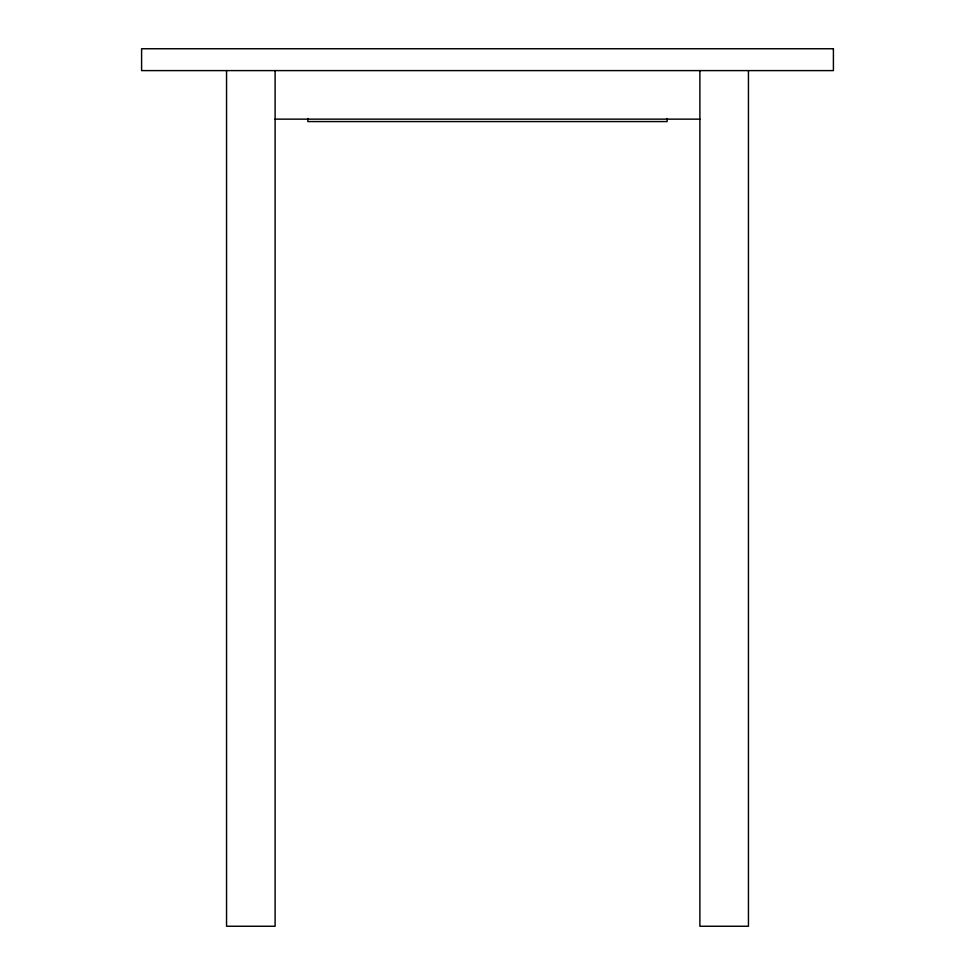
<?xml version="1.0" encoding="UTF-8"?>
<svg xmlns="http://www.w3.org/2000/svg" width="975" height="975" viewBox="0 0 975 975"><rect width="100%" height="100%" fill="white"/><g stroke="black" fill="none" stroke-linecap="round" stroke-linejoin="round"><path stroke-width="1.46" d="M275.108 119.145L699.892 119.145M748.447 70.602L748.447 926.25L699.892 926.25L699.892 70.602M667.132 118.536L667.132 121.57L307.868 121.57L307.868 118.536M275.108 70.602L275.108 926.25L226.553 926.25L226.553 70.602M833.406 48.75L141.594 48.75L141.594 70.602L833.406 70.602L833.406 48.75"/></g></svg>
